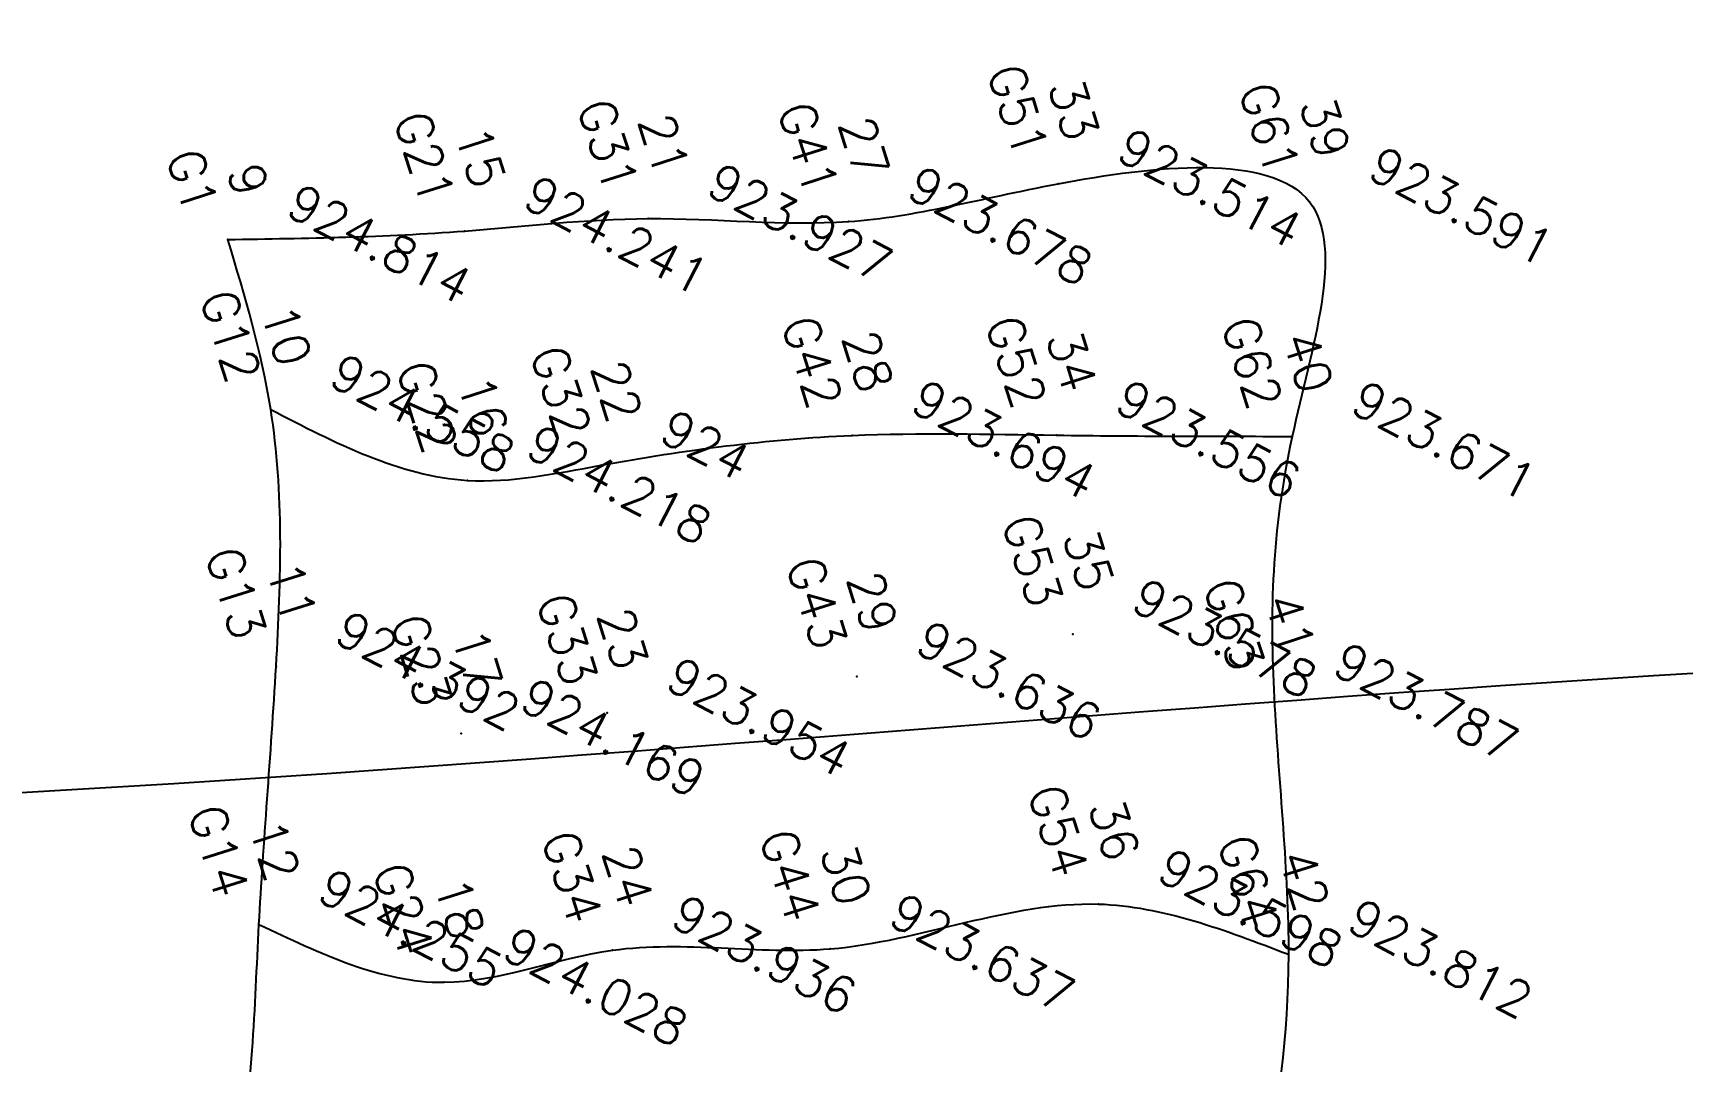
# Model space of a CAD drawing. Header units: millimetres. Extents: x 824502 to 1498685, y 1474633 to 1481826.
# Drawn here: x 1495129.2 to 1495278.9, y 1478454.1 to 1478547.4 of the extents above; entities that cross this region are included whole.
import ezdxf
from ezdxf.enums import TextEntityAlignment as Align

# ---------------------------------------------------------------- set-up
doc = ezdxf.new("R2010")
doc.units = ezdxf.units.MM
for name, color, linetype in [('Points', 7, 'Continuous'), ('Points-ELV', 6, 'Continuous'), ('Points-NUM', 4, 'Continuous'), ('Points-TXT', 3, 'Continuous')]:
    doc.layers.add(name, color=color, linetype=linetype)
doc.styles.add('ROMANS', font='romans.shx')

# ---------------------------------------------------------------- blocks, each defined once
blk = doc.blocks.new('POINTS')
at = {"layer": 'Points'}
blk.add_line((0, 0), (0, 0), dxfattribs=at)
blk.add_point((0, 0), dxfattribs=at)
at = {"layer": 'Points-ELV', "style": 'ROMANS'}
blk.add_attdef('ELEV', text='', height=1, rotation=45, dxfattribs=at).set_placement((0, 0), align=Align.BOTTOM_LEFT)
at = {"layer": 'Points-NUM', "style": 'ROMANS'}
blk.add_attdef('PTNUM', text='', height=1, dxfattribs=at).set_placement((0, 0), align=Align.BOTTOM_RIGHT)
at = {"layer": 'Points-TXT', "style": 'ROMANS'}
blk.add_attdef('DESC', text='', height=1, dxfattribs=at).set_placement((0, 0), align=Align.BOTTOM_RIGHT)

msp = doc.modelspace()

# ---------------------------------------------------------------- linework, layer by layer
for points in [[(1494894.272, 1478472.394, 12010.774), (1494972.724, 1478476.438, 11982.219), (1495072.859, 1478476.426, 11956.996), (1495368.148, 1478491.918, 11913.086), (1495507.247, 1478493.858, 11875.155), (1495683.505, 1478518.948, 11820.59), (1495806.752, 1478478.688, 11807.96), (1496023.66, 1478486.447, 11798.725), (1496129.908, 1478446.309, 11802.91), (1496228.815, 1478520.003, 11813.9), (1496425.884, 1478542.724, 11915.966), (1496587.973, 1478573.166, 11985.357)], [(1495146.906, 1478528.641, 11945.541), (1495150.795, 1478513.223, 11942.235), (1495151.28, 1478489.902, 11940.091), (1495149.729, 1478466.505, 11938.322), (1495147.389, 1478441.192, 11936.694), (1495145.994, 1478411.952, 11934.951), (1495157.199, 1478418.925, 11932.652), (1495169.544, 1478415.354, 11930.314), (1495193.56, 1478413.945, 11928.971), (1495227.365, 1478408.142, 11928.946), (1495236.193, 1478390.346, 11930.702), (1495238.228, 1478416.321, 11929.565), (1495243.161, 1478463.789, 11932.6), (1495241.871, 1478487.045, 11932.278), (1495243.504, 1478510.78, 11930.779), (1495245.08, 1478532.044, 11929.746), (1495222.26, 1478533.696, 11928.752), (1495203.227, 1478530.275, 11930.87), (1495185.047, 1478530.536, 11934.086), (1495168.39, 1478529.411, 11938.141), (1495146.906, 1478528.641, 11945.541)]]:
    msp.add_spline(points, degree=3)
msp.add_open_spline([(1495150.795, 1478513.223, 11942.235), (1495156.639, 1478510.19, 11940.787), (1495166.245, 1478505.205, 11938.407), (1495184.3, 1478509.022, 11934.073), (1495201.933, 1478511.321, 11931.196), (1495223.05, 1478510.793, 11928.473), (1495236.383, 1478510.784, 11929.989), (1495243.504, 1478510.78, 11930.779)], degree=3, knots=[0, 0, 0, 0, 1.5076979, 2.4781782, 4.2817971, 5.7227096, 7.3844476, 7.3844476, 7.3844476, 7.3844476])
at = {"color": 0}
msp.add_spline([(1495149.729, 1478466.505), (1495166.497, 1478461.245), (1495181.805, 1478464.152), (1495201.58, 1478464.286), (1495225.925, 1478468.345), (1495243.161, 1478463.789)], degree=3, dxfattribs=at)

# ---------------------------------------------------------------- block references
at = {"layer": 'Points', "linetype": 'Continuous'}
ref = msp.add_blockref('POINTS', (1495222.26, 1478533.696, 11928.752), dxfattribs=dict(at, xscale=12.91481050348951, yscale=12.91481050348951, zscale=12.91481050348951, rotation=287.5583941117993))
ref.add_attrib('PTNUM', '33', dxfattribs={"layer": 'Points-NUM', "height": 3.2287, "rotation": 287.55839, "style": 'ROMANS'}).set_placement((1495222.056, 1478537.018, 11928.752), align=Align.BOTTOM_RIGHT)
ref.add_attrib('DESC', 'G51', dxfattribs={"layer": 'Points-TXT', "height": 3.2287, "rotation": 287.55839, "style": 'ROMANS'}).set_placement((1495217.438, 1478535.557, 11928.752), align=Align.BOTTOM_RIGHT)
ref.add_attrib('ELEV', '923.514', dxfattribs={"layer": 'Points-ELV', "height": 3.2287, "rotation": 332.55839, "style": 'ROMANS'}).set_placement((1495226.878, 1478535.157, 11928.752), align=Align.BOTTOM_LEFT)
ref = msp.add_blockref('POINTS', (1495222.26, 1478533.696, 11928.752), dxfattribs=dict(at, xscale=12.91481050348951, yscale=12.91481050348951, zscale=12.91481050348951, rotation=287.5583941117993))
ref.add_attrib('PTNUM', '33', dxfattribs={"layer": 'Points-NUM', "height": 3.2287, "rotation": 287.55839, "style": 'ROMANS'}).set_placement((1495222.056, 1478537.018, 11928.752), align=Align.BOTTOM_RIGHT)
ref.add_attrib('DESC', 'G51', dxfattribs={"layer": 'Points-TXT', "height": 3.2287, "rotation": 287.55839, "style": 'ROMANS'}).set_placement((1495217.438, 1478535.557, 11928.752), align=Align.BOTTOM_RIGHT)
ref.add_attrib('ELEV', '923.514', dxfattribs={"layer": 'Points-ELV', "height": 3.2287, "rotation": 332.55839, "style": 'ROMANS'}).set_placement((1495226.878, 1478535.157, 11928.752), align=Align.BOTTOM_LEFT)
ref = msp.add_blockref('POINTS', (1495245.08, 1478532.044, 11929.746), dxfattribs=dict(at, xscale=12.91481050348951, yscale=12.91481050348951, zscale=12.91481050348951, rotation=287.5583941117993))
ref.add_attrib('PTNUM', '39', dxfattribs={"layer": 'Points-NUM', "height": 3.2287, "rotation": 287.55839, "style": 'ROMANS'}).set_placement((1495244.875, 1478535.366, 11929.746), align=Align.BOTTOM_RIGHT)
ref.add_attrib('DESC', 'G61', dxfattribs={"layer": 'Points-TXT', "height": 3.2287, "rotation": 287.55839, "style": 'ROMANS'}).set_placement((1495240.258, 1478533.905, 11929.746), align=Align.BOTTOM_RIGHT)
ref.add_attrib('ELEV', '923.591', dxfattribs={"layer": 'Points-ELV', "height": 3.2287, "rotation": 332.55839, "style": 'ROMANS'}).set_placement((1495249.697, 1478533.505, 11929.746), align=Align.BOTTOM_LEFT)
ref = msp.add_blockref('POINTS', (1495245.08, 1478532.044, 11929.746), dxfattribs=dict(at, xscale=12.91481050348951, yscale=12.91481050348951, zscale=12.91481050348951, rotation=287.5583941117993))
ref.add_attrib('PTNUM', '39', dxfattribs={"layer": 'Points-NUM', "height": 3.2287, "rotation": 287.55839, "style": 'ROMANS'}).set_placement((1495244.875, 1478535.366, 11929.746), align=Align.BOTTOM_RIGHT)
ref.add_attrib('DESC', 'G61', dxfattribs={"layer": 'Points-TXT', "height": 3.2287, "rotation": 287.55839, "style": 'ROMANS'}).set_placement((1495240.258, 1478533.905, 11929.746), align=Align.BOTTOM_RIGHT)
ref.add_attrib('ELEV', '923.591', dxfattribs={"layer": 'Points-ELV', "height": 3.2287, "rotation": 332.55839, "style": 'ROMANS'}).set_placement((1495249.697, 1478533.505, 11929.746), align=Align.BOTTOM_LEFT)
ref = msp.add_blockref('POINTS', (1495168.39, 1478529.411, 11938.141), dxfattribs=dict(at, xscale=12.91481050348951, yscale=12.91481050348951, zscale=12.91481050348951, rotation=287.5583941117993))
ref.add_attrib('PTNUM', '15', dxfattribs={"layer": 'Points-NUM', "height": 3.2287, "rotation": 287.55839, "style": 'ROMANS'}).set_placement((1495168.185, 1478532.732, 11938.141), align=Align.BOTTOM_RIGHT)
ref.add_attrib('DESC', 'G21', dxfattribs={"layer": 'Points-TXT', "height": 3.2287, "rotation": 287.55839, "style": 'ROMANS'}).set_placement((1495163.568, 1478531.271, 11938.141), align=Align.BOTTOM_RIGHT)
ref.add_attrib('ELEV', '924.241', dxfattribs={"layer": 'Points-ELV', "height": 3.2287, "rotation": 332.55839, "style": 'ROMANS'}).set_placement((1495173.007, 1478530.872, 11938.141), align=Align.BOTTOM_LEFT)
ref = msp.add_blockref('POINTS', (1495168.39, 1478529.411, 11938.141), dxfattribs=dict(at, xscale=12.91481050348951, yscale=12.91481050348951, zscale=12.91481050348951, rotation=287.5583941117993))
ref.add_attrib('PTNUM', '15', dxfattribs={"layer": 'Points-NUM', "height": 3.2287, "rotation": 287.55839, "style": 'ROMANS'}).set_placement((1495168.185, 1478532.732, 11938.141), align=Align.BOTTOM_RIGHT)
ref.add_attrib('DESC', 'G21', dxfattribs={"layer": 'Points-TXT', "height": 3.2287, "rotation": 287.55839, "style": 'ROMANS'}).set_placement((1495163.568, 1478531.271, 11938.141), align=Align.BOTTOM_RIGHT)
ref.add_attrib('ELEV', '924.241', dxfattribs={"layer": 'Points-ELV', "height": 3.2287, "rotation": 332.55839, "style": 'ROMANS'}).set_placement((1495173.007, 1478530.872, 11938.141), align=Align.BOTTOM_LEFT)
ref = msp.add_blockref('POINTS', (1495185.047, 1478530.536, 11934.086), dxfattribs=dict(at, xscale=12.91481050348951, yscale=12.91481050348951, zscale=12.91481050348951, rotation=287.5583941117993))
ref.add_attrib('PTNUM', '21', dxfattribs={"layer": 'Points-NUM', "height": 3.2287, "rotation": 287.55839, "style": 'ROMANS'}).set_placement((1495184.843, 1478533.858, 11934.086), align=Align.BOTTOM_RIGHT)
ref.add_attrib('DESC', 'G31', dxfattribs={"layer": 'Points-TXT', "height": 3.2287, "rotation": 287.55839, "style": 'ROMANS'}).set_placement((1495180.225, 1478532.397, 11934.086), align=Align.BOTTOM_RIGHT)
ref.add_attrib('ELEV', '923.927', dxfattribs={"layer": 'Points-ELV', "height": 3.2287, "rotation": 332.55839, "style": 'ROMANS'}).set_placement((1495189.664, 1478531.997, 11934.086), align=Align.BOTTOM_LEFT)
ref = msp.add_blockref('POINTS', (1495185.047, 1478530.536, 11934.086), dxfattribs=dict(at, xscale=12.91481050348951, yscale=12.91481050348951, zscale=12.91481050348951, rotation=287.5583941117993))
ref.add_attrib('PTNUM', '21', dxfattribs={"layer": 'Points-NUM', "height": 3.2287, "rotation": 287.55839, "style": 'ROMANS'}).set_placement((1495184.843, 1478533.858, 11934.086), align=Align.BOTTOM_RIGHT)
ref.add_attrib('DESC', 'G31', dxfattribs={"layer": 'Points-TXT', "height": 3.2287, "rotation": 287.55839, "style": 'ROMANS'}).set_placement((1495180.225, 1478532.397, 11934.086), align=Align.BOTTOM_RIGHT)
ref.add_attrib('ELEV', '923.927', dxfattribs={"layer": 'Points-ELV', "height": 3.2287, "rotation": 332.55839, "style": 'ROMANS'}).set_placement((1495189.664, 1478531.997, 11934.086), align=Align.BOTTOM_LEFT)
ref = msp.add_blockref('POINTS', (1495203.227, 1478530.275, 11930.87), dxfattribs=dict(at, xscale=12.91481050348951, yscale=12.91481050348951, zscale=12.91481050348951, rotation=287.5583941117993))
ref.add_attrib('PTNUM', '27', dxfattribs={"layer": 'Points-NUM', "height": 3.2287, "rotation": 287.55839, "style": 'ROMANS'}).set_placement((1495203.023, 1478533.596, 11930.87), align=Align.BOTTOM_RIGHT)
ref.add_attrib('DESC', 'G41', dxfattribs={"layer": 'Points-TXT', "height": 3.2287, "rotation": 287.55839, "style": 'ROMANS'}).set_placement((1495198.405, 1478532.135, 11930.87), align=Align.BOTTOM_RIGHT)
ref.add_attrib('ELEV', '923.678', dxfattribs={"layer": 'Points-ELV', "height": 3.2287, "rotation": 332.55839, "style": 'ROMANS'}).set_placement((1495207.845, 1478531.736, 11930.87), align=Align.BOTTOM_LEFT)
ref = msp.add_blockref('POINTS', (1495203.227, 1478530.275, 11930.87), dxfattribs=dict(at, xscale=12.91481050348951, yscale=12.91481050348951, zscale=12.91481050348951, rotation=287.5583941117993))
ref.add_attrib('PTNUM', '27', dxfattribs={"layer": 'Points-NUM', "height": 3.2287, "rotation": 287.55839, "style": 'ROMANS'}).set_placement((1495203.023, 1478533.596, 11930.87), align=Align.BOTTOM_RIGHT)
ref.add_attrib('DESC', 'G41', dxfattribs={"layer": 'Points-TXT', "height": 3.2287, "rotation": 287.55839, "style": 'ROMANS'}).set_placement((1495198.405, 1478532.135, 11930.87), align=Align.BOTTOM_RIGHT)
ref.add_attrib('ELEV', '923.678', dxfattribs={"layer": 'Points-ELV', "height": 3.2287, "rotation": 332.55839, "style": 'ROMANS'}).set_placement((1495207.845, 1478531.736, 11930.87), align=Align.BOTTOM_LEFT)
ref = msp.add_blockref('POINTS', (1495146.906, 1478528.641, 11945.541), dxfattribs=dict(at, xscale=12.91481050348951, yscale=12.91481050348951, zscale=12.91481050348951, rotation=287.5583941117993))
ref.add_attrib('PTNUM', '9', dxfattribs={"layer": 'Points-NUM', "height": 3.229, "rotation": 287.55839, "style": 'ROMANS'}).set_placement((1495146.701, 1478531.962, 11945.541), align=Align.BOTTOM_RIGHT)
ref.add_attrib('DESC', 'G1', dxfattribs={"layer": 'Points-TXT', "height": 3.2287, "rotation": 287.55839, "style": 'ROMANS'}).set_placement((1495142.084, 1478530.501, 11945.541), align=Align.BOTTOM_RIGHT)
ref.add_attrib('ELEV', '924.814', dxfattribs={"layer": 'Points-ELV', "height": 3.2287, "rotation": 332.55839, "style": 'ROMANS'}).set_placement((1495151.523, 1478530.102, 11945.541), align=Align.BOTTOM_LEFT)
ref = msp.add_blockref('POINTS', (1495146.906, 1478528.641, 11945.541), dxfattribs=dict(at, xscale=12.91481050348951, yscale=12.91481050348951, zscale=12.91481050348951, rotation=287.5583941117993))
ref.add_attrib('PTNUM', '9', dxfattribs={"layer": 'Points-NUM', "height": 3.229, "rotation": 287.55839, "style": 'ROMANS'}).set_placement((1495146.701, 1478531.962, 11945.541), align=Align.BOTTOM_RIGHT)
ref.add_attrib('DESC', 'G1', dxfattribs={"layer": 'Points-TXT', "height": 3.2287, "rotation": 287.55839, "style": 'ROMANS'}).set_placement((1495142.084, 1478530.501, 11945.541), align=Align.BOTTOM_RIGHT)
ref.add_attrib('ELEV', '924.814', dxfattribs={"layer": 'Points-ELV', "height": 3.2287, "rotation": 332.55839, "style": 'ROMANS'}).set_placement((1495151.523, 1478530.102, 11945.541), align=Align.BOTTOM_LEFT)
ref = msp.add_blockref('POINTS', (1495150.795, 1478513.223, 11942.235), dxfattribs=dict(at, xscale=12.91481050348951, yscale=12.91481050348951, zscale=12.91481050348951, rotation=287.5583941117993))
ref.add_attrib('PTNUM', '10', dxfattribs={"layer": 'Points-NUM', "height": 3.2287, "rotation": 287.55839, "style": 'ROMANS'}).set_placement((1495150.591, 1478516.545, 11942.235), align=Align.BOTTOM_RIGHT)
ref.add_attrib('DESC', 'G12', dxfattribs={"layer": 'Points-TXT', "height": 3.2287, "rotation": 287.55839, "style": 'ROMANS'}).set_placement((1495145.973, 1478515.084, 11942.235), align=Align.BOTTOM_RIGHT)
ref.add_attrib('ELEV', '924.558', dxfattribs={"layer": 'Points-ELV', "height": 3.2287, "rotation": 332.55839, "style": 'ROMANS'}).set_placement((1495155.412, 1478514.684, 11942.235), align=Align.BOTTOM_LEFT)
ref = msp.add_blockref('POINTS', (1495150.795, 1478513.223, 11942.235), dxfattribs=dict(at, xscale=12.91481050348951, yscale=12.91481050348951, zscale=12.91481050348951, rotation=287.5583941117993))
ref.add_attrib('PTNUM', '10', dxfattribs={"layer": 'Points-NUM', "height": 3.2287, "rotation": 287.55839, "style": 'ROMANS'}).set_placement((1495150.591, 1478516.545, 11942.235), align=Align.BOTTOM_RIGHT)
ref.add_attrib('DESC', 'G12', dxfattribs={"layer": 'Points-TXT', "height": 3.2287, "rotation": 287.55839, "style": 'ROMANS'}).set_placement((1495145.973, 1478515.084, 11942.235), align=Align.BOTTOM_RIGHT)
ref.add_attrib('ELEV', '924.558', dxfattribs={"layer": 'Points-ELV', "height": 3.2287, "rotation": 332.55839, "style": 'ROMANS'}).set_placement((1495155.412, 1478514.684, 11942.235), align=Align.BOTTOM_LEFT)
ref = msp.add_blockref('POINTS', (1495203.572, 1478510.864, 11931.076), dxfattribs=dict(at, xscale=12.91481050348951, yscale=12.91481050348951, zscale=12.91481050348951, rotation=287.5583941117993))
ref.add_attrib('PTNUM', '28', dxfattribs={"layer": 'Points-NUM', "height": 3.2287, "rotation": 287.55839, "style": 'ROMANS'}).set_placement((1495203.367, 1478514.186, 11931.076), align=Align.BOTTOM_RIGHT)
ref.add_attrib('DESC', 'G42', dxfattribs={"layer": 'Points-TXT', "height": 3.2287, "rotation": 287.55839, "style": 'ROMANS'}).set_placement((1495198.75, 1478512.725, 11931.076), align=Align.BOTTOM_RIGHT)
ref.add_attrib('ELEV', '923.694', dxfattribs={"layer": 'Points-ELV', "height": 3.2287, "rotation": 332.55839, "style": 'ROMANS'}).set_placement((1495208.189, 1478512.325, 11931.076), align=Align.BOTTOM_LEFT)
ref = msp.add_blockref('POINTS', (1495203.572, 1478510.864, 11931.076), dxfattribs=dict(at, xscale=12.91481050348951, yscale=12.91481050348951, zscale=12.91481050348951, rotation=287.5583941117993))
ref.add_attrib('PTNUM', '28', dxfattribs={"layer": 'Points-NUM', "height": 3.2287, "rotation": 287.55839, "style": 'ROMANS'}).set_placement((1495203.367, 1478514.186, 11931.076), align=Align.BOTTOM_RIGHT)
ref.add_attrib('DESC', 'G42', dxfattribs={"layer": 'Points-TXT', "height": 3.2287, "rotation": 287.55839, "style": 'ROMANS'}).set_placement((1495198.75, 1478512.725, 11931.076), align=Align.BOTTOM_RIGHT)
ref.add_attrib('ELEV', '923.694', dxfattribs={"layer": 'Points-ELV', "height": 3.2287, "rotation": 332.55839, "style": 'ROMANS'}).set_placement((1495208.189, 1478512.325, 11931.076), align=Align.BOTTOM_LEFT)
ref = msp.add_blockref('POINTS', (1495222.095, 1478510.887, 11929.294), dxfattribs=dict(at, xscale=12.91481050348951, yscale=12.91481050348951, zscale=12.91481050348951, rotation=287.5583941117993))
ref.add_attrib('PTNUM', '34', dxfattribs={"layer": 'Points-NUM', "height": 3.2287, "rotation": 287.55839, "style": 'ROMANS'}).set_placement((1495221.891, 1478514.208, 11929.294), align=Align.BOTTOM_RIGHT)
ref.add_attrib('DESC', 'G52', dxfattribs={"layer": 'Points-TXT', "height": 3.2287, "rotation": 287.55839, "style": 'ROMANS'}).set_placement((1495217.273, 1478512.747, 11929.294), align=Align.BOTTOM_RIGHT)
ref.add_attrib('ELEV', '923.556', dxfattribs={"layer": 'Points-ELV', "height": 3.2287, "rotation": 332.55839, "style": 'ROMANS'}).set_placement((1495226.712, 1478512.348, 11929.294), align=Align.BOTTOM_LEFT)
ref = msp.add_blockref('POINTS', (1495222.095, 1478510.887, 11929.294), dxfattribs=dict(at, xscale=12.91481050348951, yscale=12.91481050348951, zscale=12.91481050348951, rotation=287.5583941117993))
ref.add_attrib('PTNUM', '34', dxfattribs={"layer": 'Points-NUM', "height": 3.2287, "rotation": 287.55839, "style": 'ROMANS'}).set_placement((1495221.891, 1478514.208, 11929.294), align=Align.BOTTOM_RIGHT)
ref.add_attrib('DESC', 'G52', dxfattribs={"layer": 'Points-TXT', "height": 3.2287, "rotation": 287.55839, "style": 'ROMANS'}).set_placement((1495217.273, 1478512.747, 11929.294), align=Align.BOTTOM_RIGHT)
ref.add_attrib('ELEV', '923.556', dxfattribs={"layer": 'Points-ELV', "height": 3.2287, "rotation": 332.55839, "style": 'ROMANS'}).set_placement((1495226.712, 1478512.348, 11929.294), align=Align.BOTTOM_LEFT)
ref = msp.add_blockref('POINTS', (1495243.504, 1478510.78, 11930.779), dxfattribs=dict(at, xscale=12.91481050348951, yscale=12.91481050348951, zscale=12.91481050348951, rotation=287.5583941117993))
ref.add_attrib('PTNUM', '40', dxfattribs={"layer": 'Points-NUM', "height": 3.2287, "rotation": 287.55839, "style": 'ROMANS'}).set_placement((1495243.3, 1478514.101, 11930.779), align=Align.BOTTOM_RIGHT)
ref.add_attrib('DESC', 'G62', dxfattribs={"layer": 'Points-TXT', "height": 3.2287, "rotation": 287.55839, "style": 'ROMANS'}).set_placement((1495238.682, 1478512.64, 11930.779), align=Align.BOTTOM_RIGHT)
ref.add_attrib('ELEV', '923.671', dxfattribs={"layer": 'Points-ELV', "height": 3.2287, "rotation": 332.55839, "style": 'ROMANS'}).set_placement((1495248.122, 1478512.241, 11930.779), align=Align.BOTTOM_LEFT)
ref = msp.add_blockref('POINTS', (1495243.504, 1478510.78, 11930.779), dxfattribs=dict(at, xscale=12.91481050348951, yscale=12.91481050348951, zscale=12.91481050348951, rotation=287.5583941117993))
ref.add_attrib('PTNUM', '40', dxfattribs={"layer": 'Points-NUM', "height": 3.2287, "rotation": 287.55839, "style": 'ROMANS'}).set_placement((1495243.3, 1478514.101, 11930.779), align=Align.BOTTOM_RIGHT)
ref.add_attrib('DESC', 'G62', dxfattribs={"layer": 'Points-TXT', "height": 3.2287, "rotation": 287.55839, "style": 'ROMANS'}).set_placement((1495238.682, 1478512.64, 11930.779), align=Align.BOTTOM_RIGHT)
ref.add_attrib('ELEV', '923.671', dxfattribs={"layer": 'Points-ELV', "height": 3.2287, "rotation": 332.55839, "style": 'ROMANS'}).set_placement((1495248.122, 1478512.241, 11930.779), align=Align.BOTTOM_LEFT)
ref = msp.add_blockref('POINTS', (1495180.775, 1478508.161, 11935.028), dxfattribs=dict(at, xscale=12.91481050348951, yscale=12.91481050348951, zscale=12.91481050348951, rotation=287.5583941117993))
ref.add_attrib('PTNUM', '22', dxfattribs={"layer": 'Points-NUM', "height": 3.2287, "rotation": 287.55839, "style": 'ROMANS'}).set_placement((1495180.571, 1478511.483, 11935.028), align=Align.BOTTOM_RIGHT)
ref.add_attrib('DESC', 'G32', dxfattribs={"layer": 'Points-TXT', "height": 3.2287, "rotation": 287.55839, "style": 'ROMANS'}).set_placement((1495175.954, 1478510.022, 11935.028), align=Align.BOTTOM_RIGHT)
ref.add_attrib('ELEV', '924', dxfattribs={"layer": 'Points-ELV', "height": 3.2287, "rotation": 332.55839, "style": 'ROMANS'}).set_placement((1495185.393, 1478509.622, 11935.028), align=Align.BOTTOM_LEFT)
ref = msp.add_blockref('POINTS', (1495180.775, 1478508.161, 11935.028), dxfattribs=dict(at, xscale=12.91481050348951, yscale=12.91481050348951, zscale=12.91481050348951, rotation=287.5583941117993))
ref.add_attrib('PTNUM', '22', dxfattribs={"layer": 'Points-NUM', "height": 3.2287, "rotation": 287.55839, "style": 'ROMANS'}).set_placement((1495180.571, 1478511.483, 11935.028), align=Align.BOTTOM_RIGHT)
ref.add_attrib('DESC', 'G32', dxfattribs={"layer": 'Points-TXT', "height": 3.2287, "rotation": 287.55839, "style": 'ROMANS'}).set_placement((1495175.954, 1478510.022, 11935.028), align=Align.BOTTOM_RIGHT)
ref.add_attrib('ELEV', '924', dxfattribs={"layer": 'Points-ELV', "height": 3.2287, "rotation": 332.55839, "style": 'ROMANS'}).set_placement((1495185.393, 1478509.622, 11935.028), align=Align.BOTTOM_LEFT)
ref = msp.add_blockref('POINTS', (1495168.64, 1478506.787, 11937.844), dxfattribs=dict(at, xscale=12.91481050348951, yscale=12.91481050348951, zscale=12.91481050348951, rotation=287.5583941117993))
ref.add_attrib('PTNUM', '16', dxfattribs={"layer": 'Points-NUM', "height": 3.2287, "rotation": 287.55839, "style": 'ROMANS'}).set_placement((1495168.435, 1478510.109, 11937.844), align=Align.BOTTOM_RIGHT)
ref.add_attrib('DESC', 'G22', dxfattribs={"layer": 'Points-TXT', "height": 3.2287, "rotation": 287.55839, "style": 'ROMANS'}).set_placement((1495163.818, 1478508.648, 11937.844), align=Align.BOTTOM_RIGHT)
ref.add_attrib('ELEV', '924.218', dxfattribs={"layer": 'Points-ELV', "height": 3.2287, "rotation": 332.55839, "style": 'ROMANS'}).set_placement((1495173.257, 1478508.248, 11937.844), align=Align.BOTTOM_LEFT)
ref = msp.add_blockref('POINTS', (1495168.64, 1478506.787, 11937.844), dxfattribs=dict(at, xscale=12.91481050348951, yscale=12.91481050348951, zscale=12.91481050348951, rotation=287.5583941117993))
ref.add_attrib('PTNUM', '16', dxfattribs={"layer": 'Points-NUM', "height": 3.2287, "rotation": 287.55839, "style": 'ROMANS'}).set_placement((1495168.435, 1478510.109, 11937.844), align=Align.BOTTOM_RIGHT)
ref.add_attrib('DESC', 'G22', dxfattribs={"layer": 'Points-TXT', "height": 3.2287, "rotation": 287.55839, "style": 'ROMANS'}).set_placement((1495163.818, 1478508.648, 11937.844), align=Align.BOTTOM_RIGHT)
ref.add_attrib('ELEV', '924.218', dxfattribs={"layer": 'Points-ELV', "height": 3.2287, "rotation": 332.55839, "style": 'ROMANS'}).set_placement((1495173.257, 1478508.248, 11937.844), align=Align.BOTTOM_LEFT)
ref = msp.add_blockref('POINTS', (1495223.592, 1478492.843, 11929.578), dxfattribs=dict(at, xscale=12.91481050348951, yscale=12.91481050348951, zscale=12.91481050348951, rotation=287.5583941117993))
ref.add_attrib('PTNUM', '35', dxfattribs={"layer": 'Points-NUM', "height": 3.2287, "rotation": 287.55839, "style": 'ROMANS'}).set_placement((1495223.387, 1478496.165, 11929.578), align=Align.BOTTOM_RIGHT)
ref.add_attrib('DESC', 'G53', dxfattribs={"layer": 'Points-TXT', "height": 3.2287, "rotation": 287.55839, "style": 'ROMANS'}).set_placement((1495218.77, 1478494.704, 11929.578), align=Align.BOTTOM_RIGHT)
ref.add_attrib('ELEV', '923.578', dxfattribs={"layer": 'Points-ELV', "height": 3.2287, "rotation": 332.55839, "style": 'ROMANS'}).set_placement((1495228.209, 1478494.304, 11929.578), align=Align.BOTTOM_LEFT)
ref = msp.add_blockref('POINTS', (1495223.592, 1478492.843, 11929.578), dxfattribs=dict(at, xscale=12.91481050348951, yscale=12.91481050348951, zscale=12.91481050348951, rotation=287.5583941117993))
ref.add_attrib('PTNUM', '35', dxfattribs={"layer": 'Points-NUM', "height": 3.2287, "rotation": 287.55839, "style": 'ROMANS'}).set_placement((1495223.387, 1478496.165, 11929.578), align=Align.BOTTOM_RIGHT)
ref.add_attrib('DESC', 'G53', dxfattribs={"layer": 'Points-TXT', "height": 3.2287, "rotation": 287.55839, "style": 'ROMANS'}).set_placement((1495218.77, 1478494.704, 11929.578), align=Align.BOTTOM_RIGHT)
ref.add_attrib('ELEV', '923.578', dxfattribs={"layer": 'Points-ELV', "height": 3.2287, "rotation": 332.55839, "style": 'ROMANS'}).set_placement((1495228.209, 1478494.304, 11929.578), align=Align.BOTTOM_LEFT)
ref = msp.add_blockref('POINTS', (1495151.28, 1478489.902, 11940.091), dxfattribs=dict(at, xscale=12.91481050348951, yscale=12.91481050348951, zscale=12.91481050348951, rotation=287.5583941117993))
ref.add_attrib('PTNUM', '11', dxfattribs={"layer": 'Points-NUM', "height": 3.2287, "rotation": 287.55839, "style": 'ROMANS'}).set_placement((1495151.075, 1478493.223, 11940.091), align=Align.BOTTOM_RIGHT)
ref.add_attrib('DESC', 'G13', dxfattribs={"layer": 'Points-TXT', "height": 3.2287, "rotation": 287.55839, "style": 'ROMANS'}).set_placement((1495146.458, 1478491.762, 11940.091), align=Align.BOTTOM_RIGHT)
ref.add_attrib('ELEV', '924.392', dxfattribs={"layer": 'Points-ELV', "height": 3.2287, "rotation": 332.55839, "style": 'ROMANS'}).set_placement((1495155.897, 1478491.363, 11940.091), align=Align.BOTTOM_LEFT)
ref = msp.add_blockref('POINTS', (1495151.28, 1478489.902, 11940.091), dxfattribs=dict(at, xscale=12.91481050348951, yscale=12.91481050348951, zscale=12.91481050348951, rotation=287.5583941117993))
ref.add_attrib('PTNUM', '11', dxfattribs={"layer": 'Points-NUM', "height": 3.2287, "rotation": 287.55839, "style": 'ROMANS'}).set_placement((1495151.075, 1478493.223, 11940.091), align=Align.BOTTOM_RIGHT)
ref.add_attrib('DESC', 'G13', dxfattribs={"layer": 'Points-TXT', "height": 3.2287, "rotation": 287.55839, "style": 'ROMANS'}).set_placement((1495146.458, 1478491.762, 11940.091), align=Align.BOTTOM_RIGHT)
ref.add_attrib('ELEV', '924.392', dxfattribs={"layer": 'Points-ELV', "height": 3.2287, "rotation": 332.55839, "style": 'ROMANS'}).set_placement((1495155.897, 1478491.363, 11940.091), align=Align.BOTTOM_LEFT)
ref = msp.add_blockref('POINTS', (1495204.001, 1478489.001, 11930.327), dxfattribs=dict(at, xscale=12.91481050348951, yscale=12.91481050348951, zscale=12.91481050348951, rotation=287.5583941117993))
ref.add_attrib('PTNUM', '29', dxfattribs={"layer": 'Points-NUM', "height": 3.2287, "rotation": 287.55839, "style": 'ROMANS'}).set_placement((1495203.796, 1478492.323, 11930.327), align=Align.BOTTOM_RIGHT)
ref.add_attrib('DESC', 'G43', dxfattribs={"layer": 'Points-TXT', "height": 3.2287, "rotation": 287.55839, "style": 'ROMANS'}).set_placement((1495199.179, 1478490.862, 11930.327), align=Align.BOTTOM_RIGHT)
ref.add_attrib('ELEV', '923.636', dxfattribs={"layer": 'Points-ELV', "height": 3.2287, "rotation": 332.55839, "style": 'ROMANS'}).set_placement((1495208.618, 1478490.462, 11930.327), align=Align.BOTTOM_LEFT)
ref = msp.add_blockref('POINTS', (1495204.001, 1478489.001, 11930.327), dxfattribs=dict(at, xscale=12.91481050348951, yscale=12.91481050348951, zscale=12.91481050348951, rotation=287.5583941117993))
ref.add_attrib('PTNUM', '29', dxfattribs={"layer": 'Points-NUM', "height": 3.2287, "rotation": 287.55839, "style": 'ROMANS'}).set_placement((1495203.796, 1478492.323, 11930.327), align=Align.BOTTOM_RIGHT)
ref.add_attrib('DESC', 'G43', dxfattribs={"layer": 'Points-TXT', "height": 3.2287, "rotation": 287.55839, "style": 'ROMANS'}).set_placement((1495199.179, 1478490.862, 11930.327), align=Align.BOTTOM_RIGHT)
ref.add_attrib('ELEV', '923.636', dxfattribs={"layer": 'Points-ELV', "height": 3.2287, "rotation": 332.55839, "style": 'ROMANS'}).set_placement((1495208.618, 1478490.462, 11930.327), align=Align.BOTTOM_LEFT)
ref = msp.add_blockref('POINTS', (1495181.339, 1478485.704, 11934.434), dxfattribs=dict(at, xscale=12.91481050348951, yscale=12.91481050348951, zscale=12.91481050348951, rotation=287.5583941117993))
ref.add_attrib('PTNUM', '23', dxfattribs={"layer": 'Points-NUM', "height": 3.2287, "rotation": 287.55839, "style": 'ROMANS'}).set_placement((1495181.134, 1478489.026, 11934.434), align=Align.BOTTOM_RIGHT)
ref.add_attrib('DESC', 'G33', dxfattribs={"layer": 'Points-TXT', "height": 3.2287, "rotation": 287.55839, "style": 'ROMANS'}).set_placement((1495176.517, 1478487.565, 11934.434), align=Align.BOTTOM_RIGHT)
ref.add_attrib('ELEV', '923.954', dxfattribs={"layer": 'Points-ELV', "height": 3.2287, "rotation": 332.55839, "style": 'ROMANS'}).set_placement((1495185.956, 1478487.165, 11934.434), align=Align.BOTTOM_LEFT)
ref = msp.add_blockref('POINTS', (1495181.339, 1478485.704, 11934.434), dxfattribs=dict(at, xscale=12.91481050348951, yscale=12.91481050348951, zscale=12.91481050348951, rotation=287.5583941117993))
ref.add_attrib('PTNUM', '23', dxfattribs={"layer": 'Points-NUM', "height": 3.2287, "rotation": 287.55839, "style": 'ROMANS'}).set_placement((1495181.134, 1478489.026, 11934.434), align=Align.BOTTOM_RIGHT)
ref.add_attrib('DESC', 'G33', dxfattribs={"layer": 'Points-TXT', "height": 3.2287, "rotation": 287.55839, "style": 'ROMANS'}).set_placement((1495176.517, 1478487.565, 11934.434), align=Align.BOTTOM_RIGHT)
ref.add_attrib('ELEV', '923.954', dxfattribs={"layer": 'Points-ELV', "height": 3.2287, "rotation": 332.55839, "style": 'ROMANS'}).set_placement((1495185.956, 1478487.165, 11934.434), align=Align.BOTTOM_LEFT)
ref = msp.add_blockref('POINTS', (1495241.871, 1478487.045, 11932.278), dxfattribs=dict(at, xscale=12.91481050348951, yscale=12.91481050348951, zscale=12.91481050348951, rotation=287.5583941117993))
ref.add_attrib('PTNUM', '41', dxfattribs={"layer": 'Points-NUM', "height": 3.2287, "rotation": 287.55839, "style": 'ROMANS'}).set_placement((1495241.666, 1478490.367, 11932.278), align=Align.BOTTOM_RIGHT)
ref.add_attrib('DESC', 'G63', dxfattribs={"layer": 'Points-TXT', "height": 3.2287, "rotation": 287.55839, "style": 'ROMANS'}).set_placement((1495237.049, 1478488.906, 11932.278), align=Align.BOTTOM_RIGHT)
ref.add_attrib('ELEV', '923.787', dxfattribs={"layer": 'Points-ELV', "height": 3.2287, "rotation": 332.55839, "style": 'ROMANS'}).set_placement((1495246.488, 1478488.506, 11932.278), align=Align.BOTTOM_LEFT)
ref = msp.add_blockref('POINTS', (1495241.871, 1478487.045, 11932.278), dxfattribs=dict(at, xscale=12.91481050348951, yscale=12.91481050348951, zscale=12.91481050348951, rotation=287.5583941117993))
ref.add_attrib('PTNUM', '41', dxfattribs={"layer": 'Points-NUM', "height": 3.2287, "rotation": 287.55839, "style": 'ROMANS'}).set_placement((1495241.666, 1478490.367, 11932.278), align=Align.BOTTOM_RIGHT)
ref.add_attrib('DESC', 'G63', dxfattribs={"layer": 'Points-TXT', "height": 3.2287, "rotation": 287.55839, "style": 'ROMANS'}).set_placement((1495237.049, 1478488.906, 11932.278), align=Align.BOTTOM_RIGHT)
ref.add_attrib('ELEV', '923.787', dxfattribs={"layer": 'Points-ELV', "height": 3.2287, "rotation": 332.55839, "style": 'ROMANS'}).set_placement((1495246.488, 1478488.506, 11932.278), align=Align.BOTTOM_LEFT)
ref = msp.add_blockref('POINTS', (1495168.092, 1478483.816, 11937.211), dxfattribs=dict(at, xscale=12.91481050348951, yscale=12.91481050348951, zscale=12.91481050348951, rotation=287.5583941117993))
ref.add_attrib('PTNUM', '17', dxfattribs={"layer": 'Points-NUM', "height": 3.2287, "rotation": 287.55839, "style": 'ROMANS'}).set_placement((1495167.888, 1478487.138, 11937.211), align=Align.BOTTOM_RIGHT)
ref.add_attrib('DESC', 'G23', dxfattribs={"layer": 'Points-TXT', "height": 3.2287, "rotation": 287.55839, "style": 'ROMANS'}).set_placement((1495163.27, 1478485.677, 11937.211), align=Align.BOTTOM_RIGHT)
ref.add_attrib('ELEV', '924.169', dxfattribs={"layer": 'Points-ELV', "height": 3.2287, "rotation": 332.55839, "style": 'ROMANS'}).set_placement((1495172.71, 1478485.277, 11937.211), align=Align.BOTTOM_LEFT)
ref = msp.add_blockref('POINTS', (1495168.092, 1478483.816, 11937.211), dxfattribs=dict(at, xscale=12.91481050348951, yscale=12.91481050348951, zscale=12.91481050348951, rotation=287.5583941117993))
ref.add_attrib('PTNUM', '17', dxfattribs={"layer": 'Points-NUM', "height": 3.2287, "rotation": 287.55839, "style": 'ROMANS'}).set_placement((1495167.888, 1478487.138, 11937.211), align=Align.BOTTOM_RIGHT)
ref.add_attrib('DESC', 'G23', dxfattribs={"layer": 'Points-TXT', "height": 3.2287, "rotation": 287.55839, "style": 'ROMANS'}).set_placement((1495163.27, 1478485.677, 11937.211), align=Align.BOTTOM_RIGHT)
ref.add_attrib('ELEV', '924.169', dxfattribs={"layer": 'Points-ELV', "height": 3.2287, "rotation": 332.55839, "style": 'ROMANS'}).set_placement((1495172.71, 1478485.277, 11937.211), align=Align.BOTTOM_LEFT)
ref = msp.add_blockref('POINTS', (1495225.925, 1478468.345, 11929.837), dxfattribs=dict(at, xscale=12.91481050348951, yscale=12.91481050348951, zscale=12.91481050348951, rotation=287.5583941117993))
ref.add_attrib('PTNUM', '36', dxfattribs={"layer": 'Points-NUM', "height": 3.2287, "rotation": 287.55839, "style": 'ROMANS'}).set_placement((1495225.72, 1478471.667, 11929.837), align=Align.BOTTOM_RIGHT)
ref.add_attrib('DESC', 'G54', dxfattribs={"layer": 'Points-TXT', "height": 3.2287, "rotation": 287.55839, "style": 'ROMANS'}).set_placement((1495221.103, 1478470.206, 11929.837), align=Align.BOTTOM_RIGHT)
ref.add_attrib('ELEV', '923.598', dxfattribs={"layer": 'Points-ELV', "height": 3.2287, "rotation": 332.55839, "style": 'ROMANS'}).set_placement((1495230.542, 1478469.806, 11929.837), align=Align.BOTTOM_LEFT)
ref = msp.add_blockref('POINTS', (1495225.925, 1478468.345, 11929.837), dxfattribs=dict(at, xscale=12.91481050348951, yscale=12.91481050348951, zscale=12.91481050348951, rotation=287.5583941117993))
ref.add_attrib('PTNUM', '36', dxfattribs={"layer": 'Points-NUM', "height": 3.2287, "rotation": 287.55839, "style": 'ROMANS'}).set_placement((1495225.72, 1478471.667, 11929.837), align=Align.BOTTOM_RIGHT)
ref.add_attrib('DESC', 'G54', dxfattribs={"layer": 'Points-TXT', "height": 3.2287, "rotation": 287.55839, "style": 'ROMANS'}).set_placement((1495221.103, 1478470.206, 11929.837), align=Align.BOTTOM_RIGHT)
ref.add_attrib('ELEV', '923.598', dxfattribs={"layer": 'Points-ELV', "height": 3.2287, "rotation": 332.55839, "style": 'ROMANS'}).set_placement((1495230.542, 1478469.806, 11929.837), align=Align.BOTTOM_LEFT)
ref = msp.add_blockref('POINTS', (1495149.729, 1478466.505, 11938.322), dxfattribs=dict(at, xscale=12.91481050348951, yscale=12.91481050348951, zscale=12.91481050348951, rotation=287.5583941117993))
ref.add_attrib('PTNUM', '12', dxfattribs={"layer": 'Points-NUM', "height": 3.2287, "rotation": 287.55839, "style": 'ROMANS'}).set_placement((1495149.525, 1478469.827, 11938.322), align=Align.BOTTOM_RIGHT)
ref.add_attrib('DESC', 'G14', dxfattribs={"layer": 'Points-TXT', "height": 3.2287, "rotation": 287.55839, "style": 'ROMANS'}).set_placement((1495144.907, 1478468.366, 11938.322), align=Align.BOTTOM_RIGHT)
ref.add_attrib('ELEV', '924.255', dxfattribs={"layer": 'Points-ELV', "height": 3.2287, "rotation": 332.55839, "style": 'ROMANS'}).set_placement((1495154.346, 1478467.966, 11938.322), align=Align.BOTTOM_LEFT)
ref = msp.add_blockref('POINTS', (1495149.729, 1478466.505, 11938.322), dxfattribs=dict(at, xscale=12.91481050348951, yscale=12.91481050348951, zscale=12.91481050348951, rotation=287.5583941117993))
ref.add_attrib('PTNUM', '12', dxfattribs={"layer": 'Points-NUM', "height": 3.2287, "rotation": 287.55839, "style": 'ROMANS'}).set_placement((1495149.525, 1478469.827, 11938.322), align=Align.BOTTOM_RIGHT)
ref.add_attrib('DESC', 'G14', dxfattribs={"layer": 'Points-TXT', "height": 3.2287, "rotation": 287.55839, "style": 'ROMANS'}).set_placement((1495144.907, 1478468.366, 11938.322), align=Align.BOTTOM_RIGHT)
ref.add_attrib('ELEV', '924.255', dxfattribs={"layer": 'Points-ELV', "height": 3.2287, "rotation": 332.55839, "style": 'ROMANS'}).set_placement((1495154.346, 1478467.966, 11938.322), align=Align.BOTTOM_LEFT)
ref = msp.add_blockref('POINTS', (1495181.805, 1478464.152, 11934.202), dxfattribs=dict(at, xscale=12.91481050348951, yscale=12.91481050348951, zscale=12.91481050348951, rotation=287.5583941117993))
ref.add_attrib('PTNUM', '24', dxfattribs={"layer": 'Points-NUM', "height": 3.2287, "rotation": 287.55839, "style": 'ROMANS'}).set_placement((1495181.601, 1478467.473, 11934.202), align=Align.BOTTOM_RIGHT)
ref.add_attrib('DESC', 'G34', dxfattribs={"layer": 'Points-TXT', "height": 3.2287, "rotation": 287.55839, "style": 'ROMANS'}).set_placement((1495176.983, 1478466.012, 11934.202), align=Align.BOTTOM_RIGHT)
ref.add_attrib('ELEV', '923.936', dxfattribs={"layer": 'Points-ELV', "height": 3.2287, "rotation": 332.55839, "style": 'ROMANS'}).set_placement((1495186.423, 1478465.613, 11934.202), align=Align.BOTTOM_LEFT)
ref = msp.add_blockref('POINTS', (1495181.805, 1478464.152, 11934.202), dxfattribs=dict(at, xscale=12.91481050348951, yscale=12.91481050348951, zscale=12.91481050348951, rotation=287.5583941117993))
ref.add_attrib('PTNUM', '24', dxfattribs={"layer": 'Points-NUM', "height": 3.2287, "rotation": 287.55839, "style": 'ROMANS'}).set_placement((1495181.601, 1478467.473, 11934.202), align=Align.BOTTOM_RIGHT)
ref.add_attrib('DESC', 'G34', dxfattribs={"layer": 'Points-TXT', "height": 3.2287, "rotation": 287.55839, "style": 'ROMANS'}).set_placement((1495176.983, 1478466.012, 11934.202), align=Align.BOTTOM_RIGHT)
ref.add_attrib('ELEV', '923.936', dxfattribs={"layer": 'Points-ELV', "height": 3.2287, "rotation": 332.55839, "style": 'ROMANS'}).set_placement((1495186.423, 1478465.613, 11934.202), align=Align.BOTTOM_LEFT)
ref = msp.add_blockref('POINTS', (1495201.58, 1478464.286, 11930.34), dxfattribs=dict(at, xscale=12.91481050348951, yscale=12.91481050348951, zscale=12.91481050348951, rotation=287.5583941117993))
ref.add_attrib('PTNUM', '30', dxfattribs={"layer": 'Points-NUM', "height": 3.2287, "rotation": 287.55839, "style": 'ROMANS'}).set_placement((1495201.376, 1478467.608, 11930.34), align=Align.BOTTOM_RIGHT)
ref.add_attrib('DESC', 'G44', dxfattribs={"layer": 'Points-TXT', "height": 3.2287, "rotation": 287.55839, "style": 'ROMANS'}).set_placement((1495196.759, 1478466.147, 11930.34), align=Align.BOTTOM_RIGHT)
ref.add_attrib('ELEV', '923.637', dxfattribs={"layer": 'Points-ELV', "height": 3.2287, "rotation": 332.55839, "style": 'ROMANS'}).set_placement((1495206.198, 1478465.747, 11930.34), align=Align.BOTTOM_LEFT)
ref = msp.add_blockref('POINTS', (1495201.58, 1478464.286, 11930.34), dxfattribs=dict(at, xscale=12.91481050348951, yscale=12.91481050348951, zscale=12.91481050348951, rotation=287.5583941117993))
ref.add_attrib('PTNUM', '30', dxfattribs={"layer": 'Points-NUM', "height": 3.2287, "rotation": 287.55839, "style": 'ROMANS'}).set_placement((1495201.376, 1478467.608, 11930.34), align=Align.BOTTOM_RIGHT)
ref.add_attrib('DESC', 'G44', dxfattribs={"layer": 'Points-TXT', "height": 3.2287, "rotation": 287.55839, "style": 'ROMANS'}).set_placement((1495196.759, 1478466.147, 11930.34), align=Align.BOTTOM_RIGHT)
ref.add_attrib('ELEV', '923.637', dxfattribs={"layer": 'Points-ELV', "height": 3.2287, "rotation": 332.55839, "style": 'ROMANS'}).set_placement((1495206.198, 1478465.747, 11930.34), align=Align.BOTTOM_LEFT)
ref = msp.add_blockref('POINTS', (1495243.161, 1478463.789, 11932.6), dxfattribs=dict(at, xscale=12.91481050348951, yscale=12.91481050348951, zscale=12.91481050348951, rotation=287.5583941117993))
ref.add_attrib('PTNUM', '42', dxfattribs={"layer": 'Points-NUM', "height": 3.2287, "rotation": 287.55839, "style": 'ROMANS'}).set_placement((1495242.957, 1478467.11, 11932.6), align=Align.BOTTOM_RIGHT)
ref.add_attrib('DESC', 'G64', dxfattribs={"layer": 'Points-TXT', "height": 3.2287, "rotation": 287.55839, "style": 'ROMANS'}).set_placement((1495238.339, 1478465.649, 11932.6), align=Align.BOTTOM_RIGHT)
ref.add_attrib('ELEV', '923.812', dxfattribs={"layer": 'Points-ELV', "height": 3.2287, "rotation": 332.55839, "style": 'ROMANS'}).set_placement((1495247.779, 1478465.25, 11932.6), align=Align.BOTTOM_LEFT)
ref = msp.add_blockref('POINTS', (1495243.161, 1478463.789, 11932.6), dxfattribs=dict(at, xscale=12.91481050348951, yscale=12.91481050348951, zscale=12.91481050348951, rotation=287.5583941117993))
ref.add_attrib('PTNUM', '42', dxfattribs={"layer": 'Points-NUM', "height": 3.2287, "rotation": 287.55839, "style": 'ROMANS'}).set_placement((1495242.957, 1478467.11, 11932.6), align=Align.BOTTOM_RIGHT)
ref.add_attrib('DESC', 'G64', dxfattribs={"layer": 'Points-TXT', "height": 3.2287, "rotation": 287.55839, "style": 'ROMANS'}).set_placement((1495238.339, 1478465.649, 11932.6), align=Align.BOTTOM_RIGHT)
ref.add_attrib('ELEV', '923.812', dxfattribs={"layer": 'Points-ELV', "height": 3.2287, "rotation": 332.55839, "style": 'ROMANS'}).set_placement((1495247.779, 1478465.25, 11932.6), align=Align.BOTTOM_LEFT)
ref = msp.add_blockref('POINTS', (1495166.497, 1478461.245, 11935.39), dxfattribs=dict(at, xscale=12.91481050348951, yscale=12.91481050348951, zscale=12.91481050348951, rotation=287.5583941117993))
ref.add_attrib('PTNUM', '18', dxfattribs={"layer": 'Points-NUM', "height": 3.2287, "rotation": 287.55839, "style": 'ROMANS'}).set_placement((1495166.293, 1478464.567, 11935.39), align=Align.BOTTOM_RIGHT)
ref.add_attrib('DESC', 'G24', dxfattribs={"layer": 'Points-TXT', "height": 3.2287, "rotation": 287.55839, "style": 'ROMANS'}).set_placement((1495161.675, 1478463.106, 11935.39), align=Align.BOTTOM_RIGHT)
ref.add_attrib('ELEV', '924.028', dxfattribs={"layer": 'Points-ELV', "height": 3.2287, "rotation": 332.55839, "style": 'ROMANS'}).set_placement((1495171.114, 1478462.706, 11935.39), align=Align.BOTTOM_LEFT)
ref = msp.add_blockref('POINTS', (1495166.497, 1478461.245, 11935.39), dxfattribs=dict(at, xscale=12.91481050348951, yscale=12.91481050348951, zscale=12.91481050348951, rotation=287.5583941117993))
ref.add_attrib('PTNUM', '18', dxfattribs={"layer": 'Points-NUM', "height": 3.2287, "rotation": 287.55839, "style": 'ROMANS'}).set_placement((1495166.293, 1478464.567, 11935.39), align=Align.BOTTOM_RIGHT)
ref.add_attrib('DESC', 'G24', dxfattribs={"layer": 'Points-TXT', "height": 3.2287, "rotation": 287.55839, "style": 'ROMANS'}).set_placement((1495161.675, 1478463.106, 11935.39), align=Align.BOTTOM_RIGHT)
ref.add_attrib('ELEV', '924.028', dxfattribs={"layer": 'Points-ELV', "height": 3.2287, "rotation": 332.55839, "style": 'ROMANS'}).set_placement((1495171.114, 1478462.706, 11935.39), align=Align.BOTTOM_LEFT)

doc.saveas('drawing.dxf')
